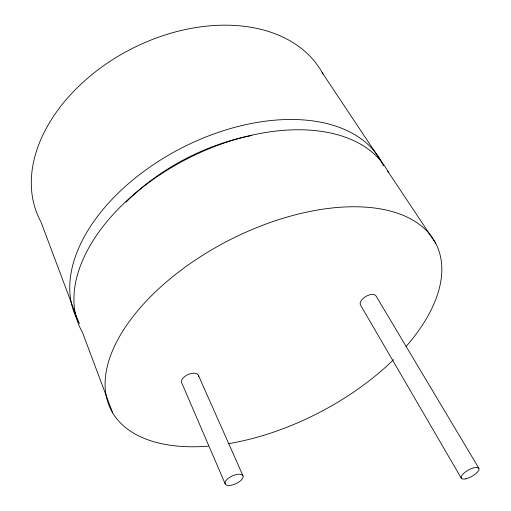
<?xml version="1.0" encoding="UTF-8"?>
<svg xmlns="http://www.w3.org/2000/svg" width="511" height="511" viewBox="0 0 511 511"><rect width="100%" height="100%" fill="white"/><g stroke="black" fill="none" stroke-linecap="round" stroke-linejoin="round"><path stroke-width="0.77" d="M322.224 72.664L381.385 161.604M387.798 171.249L435.64 243.166M478.813 468.185L375.898 295.78A8.987 4.656 -30.3 0 0 365.531 296.648A8.987 4.656 -30.3 0 0 360.606 305.195L461.376 478.341M198.396 375.291L243 475.83A9.773 4.292 -24.5 0 1 231.061 485.252A9.773 4.292 -24.5 0 1 228.187 478.392A9.773 4.292 -24.5 0 1 243 475.83M225.191 483.885L181.654 382.662A9.147 4.823 -23.8 0 1 189.179 374.09A9.147 4.823 -23.8 0 1 198.594 376.562M78.407 321.611L40.937 221.863A159.221 110.746 -27.1 0 1 129.309 50.001A159.221 110.746 -27.1 0 1 322.971 74.044M112.746 413.009L82.469 332.425A172.661 103.848 -27.1 0 1 185.346 159.771A172.661 103.848 -27.1 0 1 388.52 172.629M208.379 446.16A182.472 97.243 -27.1 0 1 124.575 328.324A182.472 97.243 -27.1 0 1 365.026 207.108A182.472 97.243 -27.1 0 1 406.028 346.522M393.496 359.725A182.472 97.243 -27.1 0 1 228.315 443.695M79.607 323.623A171.345 104.634 -27.1 0 1 180.402 148.624A171.345 104.634 -27.1 0 1 383.474 165.82M125.968 202.247A156.698 95.544 -27.1 0 1 251.885 135.492M465.412 478.89A10.105 3.615 -29.2 0 0 479.069 469.117A10.105 3.615 -29.2 0 0 465.745 471.71A10.105 3.615 -29.2 0 0 465.412 478.89"/></g></svg>
